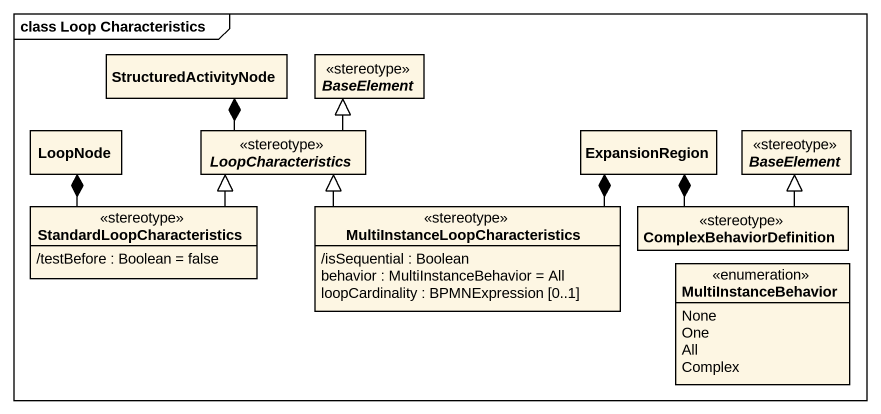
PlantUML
@startuml
mainframe class Loop Characteristics
hide circle
hide empty members
class StructuredActivityNode
abstract class BaseElement <<stereotype>>
class LoopNode
abstract class LoopCharacteristics <<stereotype>>
class ExpansionRegion
abstract class "BaseElement" as BaseElement_2 <<stereotype>>
class StandardLoopCharacteristics <<stereotype>> {
  /testBefore : Boolean = false
}
class "MultiInstanceLoopCharacteristics" as MultiInstanceLoopCharacteris <<stereotype>> {
  /isSequential : Boolean
  behavior : MultiInstanceBehavior = All
  loopCardinality : BPMNExpression [0..1]
}
class ComplexBehaviorDefinition <<stereotype>>
enum MultiInstanceBehavior {
  None
  One
  All
  Complex
}
LoopCharacteristics -up-* StructuredActivityNode
LoopCharacteristics -up-|> BaseElement
StandardLoopCharacteristics -up-* LoopNode
StandardLoopCharacteristics -up-|> LoopCharacteristics
MultiInstanceLoopCharacteris -left-|> LoopCharacteristics
MultiInstanceLoopCharacteris -right-* ExpansionRegion
ComplexBehaviorDefinition -up-* ExpansionRegion
ComplexBehaviorDefinition -up-|> BaseElement_2
@enduml
